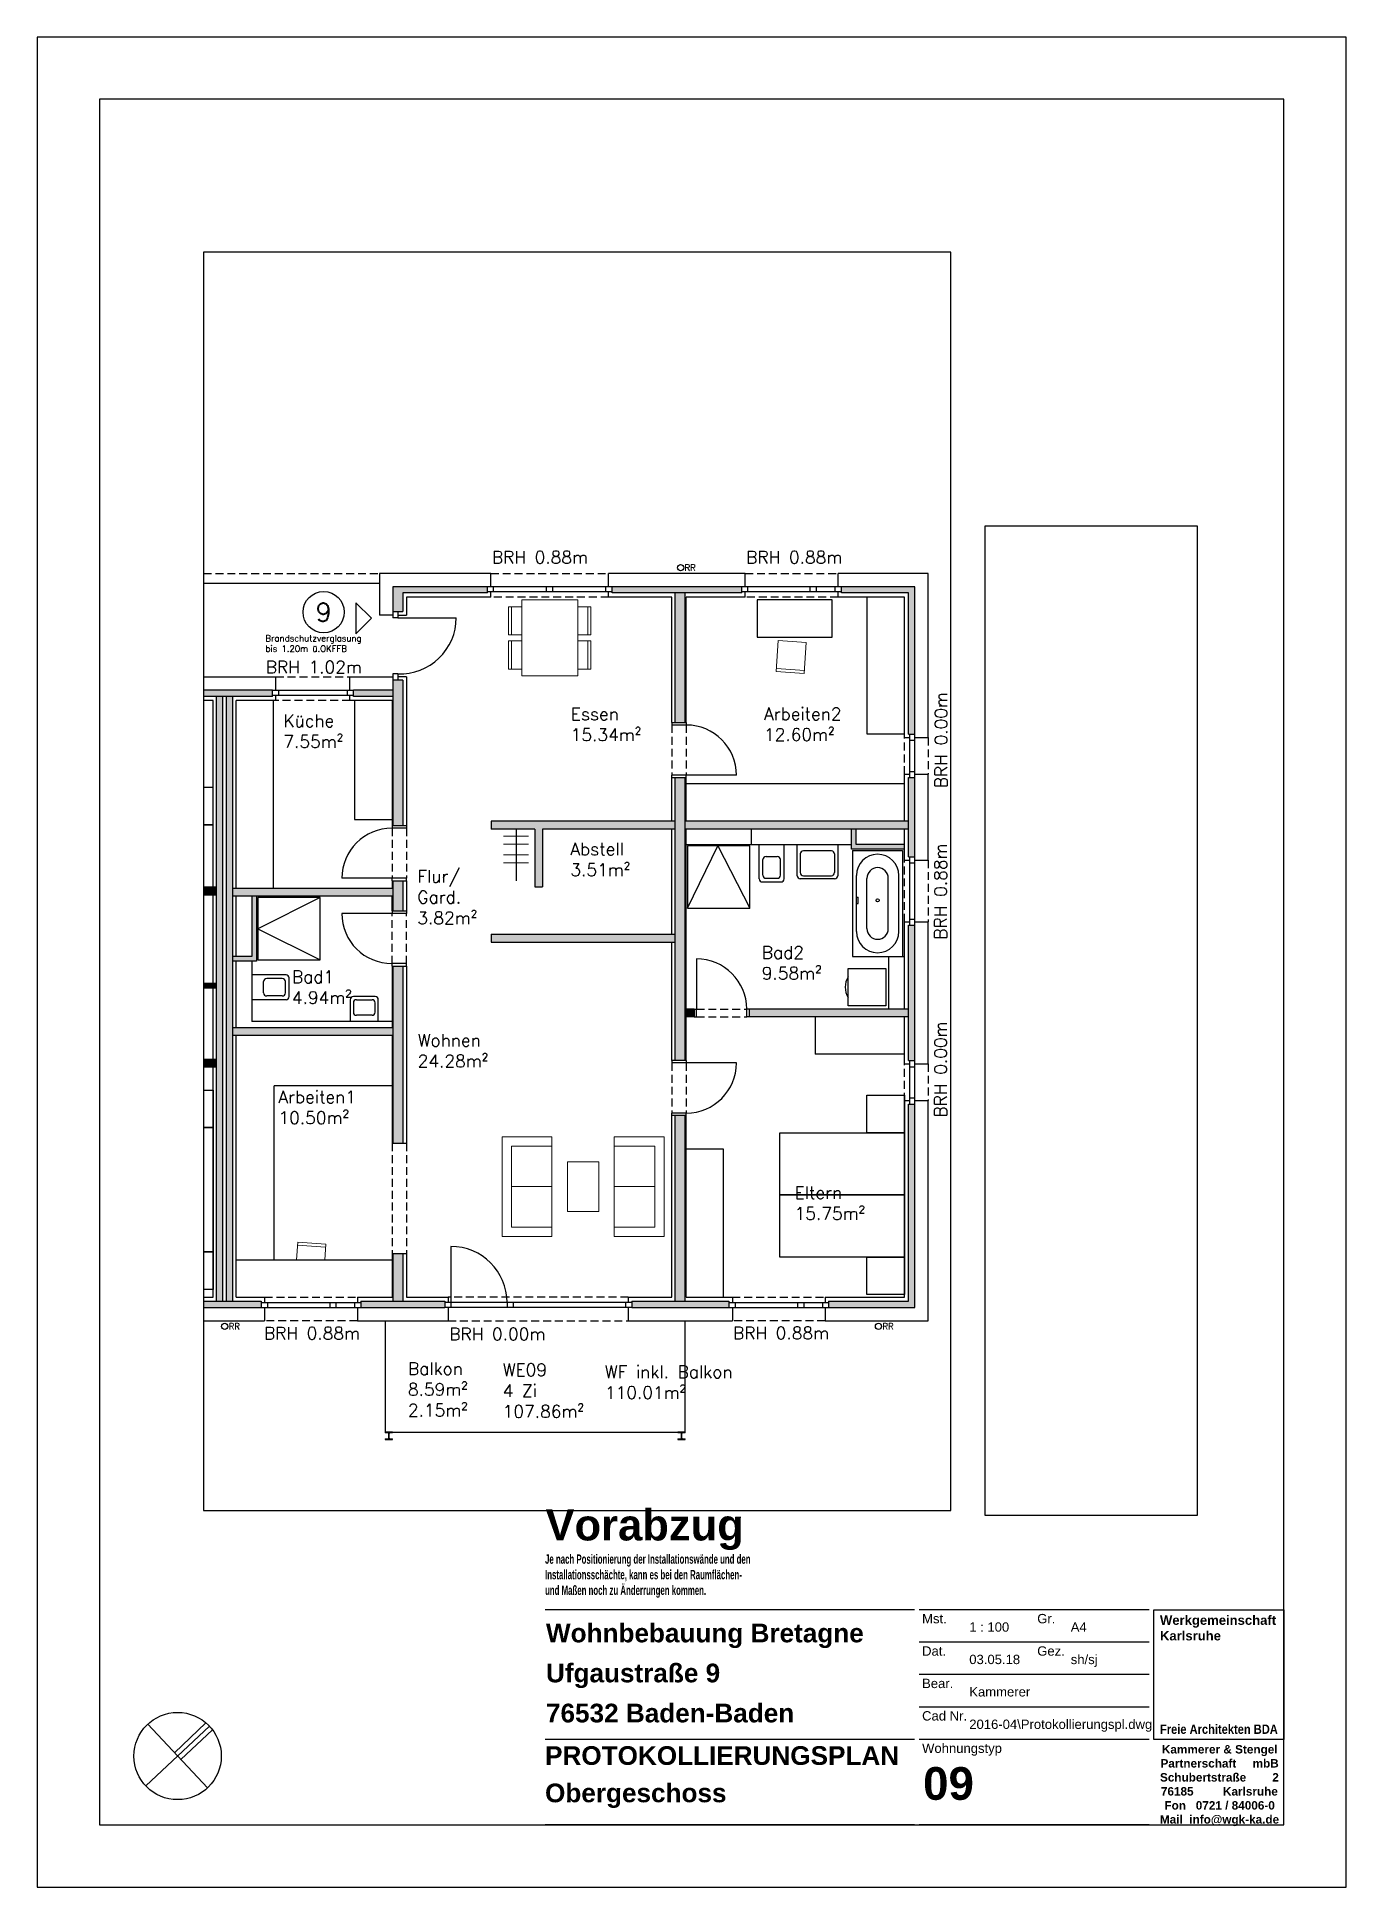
# Model space of a CAD drawing. Header units: metres. Extents: x -2868 to -408, y -3488 to 349.
# Drawn here: x -618.4 to -408.4, y 52.1 to 349.1 of the extents above; entities outside this region: 1.
import ezdxf

# ---------------------------------------------------------------- set-up
doc = ezdxf.new("R2010")
doc.units = ezdxf.units.M
doc.header["$LTSCALE"] = 0.02
doc.header["$XCLIPFRAME"] = 2
doc.linetypes.add('AUSGEZOGEN', pattern=[0])
doc.linetypes.add('VERDECKT', pattern=[9.525, 6.35, -3.175])
for name, color, linetype in [('A--Layout-PLANKOPF', 7, 'AUSGEZOGEN'), ('A-Grundriss - Ansichtskante', 5, 'AUSGEZOGEN'), ('A-Grundriss - Bad', 4, 'AUSGEZOGEN'), ('A-Grundriss - Dämmung', 2, 'Continuous'), ('A-Grundriss - Fenster', 252, 'AUSGEZOGEN'), ('A-Grundriss - Fenster Sturz', 4, 'VERDECKT'), ('A-Grundriss - Küche', 4, 'AUSGEZOGEN'), ('A-Grundriss - Möbel', 252, 'AUSGEZOGEN'), ('A-Grundriss - Regenleitungen', 4, 'Continuous'), ('A-Grundriss - Regenleitungen Beschrif', 4, 'Continuous'), ('A-Grundriss - Sichtkante verdeckt', 7, 'VERDECKT'), ('A-Grundriss - Stützen-Laubengang', 3, 'AUSGEZOGEN'), ('A-Grundriss - Türen', 2, 'AUSGEZOGEN'), ('A-Grundriss - Wand', 3, 'AUSGEZOGEN'), ('A-Layout-Text', 250, 'Continuous'), ('A-Schraffur - Holzbau', 21, 'Continuous'), ('A-Schraffur - Trockenbau', 254, 'Continuous'), ('A-Text BRH', 4, 'Continuous'), ('A-Text Wohnfl', 4, 'Continuous'), ('A-Text Wohnungsnummer', 4, 'Continuous'), ('vermarktung-logo1_1_0', 7, 'Continuous')]:
    doc.layers.add(name, color=color, linetype=linetype)
doc.layers.add('A-Afenster', color=80, linetype='Continuous', plot=False)
doc.styles.add('Arial', font='arial.ttf')
doc.styles.add('ARIAL-FETT', font='arialbd.ttf', dxfattribs={"width": 0.6})
doc.styles.add('Romans', font='Romans.shx')
picture_1 = doc.add_image_def('image1.png', size_in_pixel=(4513, 4513))

# ---------------------------------------------------------------- blocks, each defined once
blk = doc.blocks.new('kopf (mbr)')
at = {"color": 7}
blk.add_line((-37.75, 10), (-10, 10), dxfattribs=at)
at = {"color": 2}
blk.add_lwpolyline([(-37.75, 56), (-10, 56), (-10, 28.25), (-37.75, 28.25)], close=True, dxfattribs=at)
at = {"color": 2, "insert": (-36.46, 54.79), "char_height": 2, "width": 25.2066, "attachment_point": 1, "style": 'ARIAL-FETT'}
blk.add_mtext('{\\W1;Werkgemeinschaft Karlsruhe \\P\\P\\P\\P\\P\\P\\W0.85;Freie Architekten BDA}', dxfattribs=at)
at = {"color": 252, "insert": (-36.5, 27.05), "char_height": 1.8, "width": 25.2921, "attachment_point": 1, "style": 'ARIAL-FETT'}
blk.add_mtext('\\pi0.45859;{\\W1;Kammerer & Stengel \\P\\pi0.15348;Partnerschaft     mbB \\P\\pi0.038063;Schubertstraße        2 \\P\\pi0.23636;76185         Karlsruhe \\P\\pi0.98963;Fon   0721 / 84006-0 \\P\\pi0.028854;Mail  info@wgk-ka.de}', dxfattribs=at)
blk = doc.blocks.new('Zeichnung_1_1', base_point=(0.5, 0.72))
at = {"layer": 'vermarktung-logo1_1_0'}
image = blk.add_image(picture_1, insert=(0.5, 0.72), size_in_units=(1.759, 1.759), dxfattribs=at)
image.set_boundary_path([(-0.5, -0.5), (4512.5, 4512.5)])

msp = doc.modelspace()

# ---------------------------------------------------------------- hatches: boundary and pattern name
at = {"layer": 'A-Schraffur - Holzbau', "ltscale": 10}
h = msp.add_hatch(color=5, dxfattribs=at)
h.dxf.hatch_style = 1
h.paths.add_polyline_path([(-559.65, 259.82), (-546.1, 259.82), (-546.1, 260.82), (-561.25, 260.82), (-561.25, 259.82), (-561.25, 256.82), (-559.65, 256.82)])
h = msp.add_hatch(color=5, dxfattribs=at)
h.dxf.hatch_style = 1
h.paths.add_polyline_path([(-505.3, 260.82), (-526.1, 260.82), (-526.1, 259.82), (-505.3, 259.82)])
h = msp.add_hatch(color=5, dxfattribs=at)
h.dxf.hatch_style = 1
h.paths.add_polyline_path([(-514.35, 259.82), (-515.95, 259.82), (-515.95, 239.02), (-514.35, 239.02)])
h = msp.add_hatch(color=5, dxfattribs=at)
h.dxf.hatch_style = 1
h.paths.add_polyline_path([(-477.55, 260.82), (-489.3, 260.82), (-489.3, 259.82), (-478.55, 259.82), (-478.55, 237.17), (-477.55, 237.17)])
h = msp.add_hatch(color=5, dxfattribs=at)
h.dxf.hatch_style = 1
h.paths.add_polyline_path([(-561.25, 244.22), (-567.6, 244.22), (-567.6, 243.22), (-561.25, 243.22)])
h = msp.add_hatch(color=5, dxfattribs=at)
h.dxf.hatch_style = 1
h.paths.add_polyline_path([(-559.65, 245.82), (-561.25, 245.82), (-561.25, 222.47), (-559.65, 222.47)])
h = msp.add_hatch(color=5, dxfattribs=at)
h.dxf.hatch_style = 1
h.paths.add_polyline_path([(-588.55, 243.22), (-589.55, 243.22), (-589.55, 146.12), (-588.55, 146.12)])
h = msp.add_hatch(color=5, dxfattribs=at)
h.dxf.hatch_style = 1
h.paths.add_polyline_path([(-586.95, 243.22), (-587.95, 243.22), (-587.95, 146.12), (-586.95, 146.12)])
h = msp.add_hatch(color=5, dxfattribs=at)
h.dxf.hatch_style = 1
h.paths.add_polyline_path([(-514.35, 230.17), (-515.95, 230.17), (-515.95, 184.77), (-514.35, 184.77)])
h = msp.add_hatch(color=5, dxfattribs=at)
h.dxf.hatch_style = 1
h.paths.add_polyline_path([(-477.55, 230.17), (-478.55, 230.17), (-478.55, 217.47), (-477.55, 217.47)])
h = msp.add_hatch(color=5, dxfattribs=at)
h.dxf.hatch_style = 1
h.paths.add_polyline_path([(-559.65, 213.62), (-561.25, 213.62), (-561.25, 208.77), (-559.65, 208.77)])
h = msp.add_hatch(color=5, dxfattribs=at)
h.dxf.hatch_style = 1
h.paths.add_polyline_path([(-477.55, 206.47), (-478.55, 206.47), (-478.55, 184.77), (-477.55, 184.77)])
h = msp.add_hatch(color=5, dxfattribs=at)
h.dxf.hatch_style = 1
h.paths.add_polyline_path([(-559.65, 199.92), (-561.25, 199.92), (-561.25, 171.47), (-559.65, 171.47)])
h = msp.add_hatch(color=5, dxfattribs=at)
h.dxf.hatch_style = 1
h.paths.add_polyline_path([(-514.35, 175.92), (-515.95, 175.92), (-515.95, 146.12), (-514.35, 146.12)])
h = msp.add_hatch(color=5, dxfattribs=at)
h.dxf.hatch_style = 1
h.paths.add_polyline_path([(-477.55, 177.77), (-478.55, 177.77), (-478.55, 146.12), (-491.35, 146.12), (-491.35, 145.12), (-477.55, 145.12)])
h = msp.add_hatch(color=5, dxfattribs=at)
h.dxf.hatch_style = 1
h.paths.add_polyline_path([(-559.65, 153.77), (-561.25, 153.77), (-561.25, 146.12), (-559.65, 146.12)])
h = msp.add_hatch(color=5, dxfattribs=at)
h.dxf.hatch_style = 1
h.paths.add_polyline_path([(-552.95, 146.12), (-566.4, 146.12), (-566.4, 145.12), (-552.95, 145.12)])
h = msp.add_hatch(color=5, dxfattribs=at)
h.dxf.hatch_style = 1
h.paths.add_polyline_path([(-507.35, 146.12), (-522.95, 146.12), (-522.95, 145.12), (-507.35, 145.12)])
at = {"layer": 'A-Schraffur - Trockenbau', "ltscale": 10}
h = msp.add_hatch(color=5, dxfattribs=at)
h.dxf.hatch_style = 1
h.paths.add_polyline_path([(-515.95, 223.17), (-545.5, 223.17), (-545.5, 221.92), (-538.5, 221.92), (-538.5, 212.62), (-537.25, 212.62), (-537.25, 221.92), (-515.95, 221.92)])
h = msp.add_hatch(color=5, dxfattribs=at)
h.dxf.hatch_style = 1
h.paths.add_polyline_path([(-478.55, 223.17), (-514.35, 223.17), (-514.35, 221.92), (-478.55, 221.92)])
h = msp.add_hatch(color=5, dxfattribs=at)
h.dxf.hatch_style = 1
h.paths.add_polyline_path([(-479.2, 219.42), (-486.95, 219.42), (-486.95, 221.92), (-487.7, 221.92), (-487.7, 218.67), (-479.2, 218.67)])
h = msp.add_hatch(color=5, dxfattribs=at)
h.dxf.hatch_style = 1
h.paths.add_polyline_path([(-561.25, 212.37), (-586.95, 212.37), (-586.95, 211.12), (-561.25, 211.12)])
h = msp.add_hatch(color=5, dxfattribs=at)
h.dxf.hatch_style = 1
h.paths.add_polyline_path([(-583.15, 211.12), (-583.9, 211.12), (-583.9, 201.47), (-586.95, 201.47), (-586.95, 200.72), (-583.15, 200.72)])
h = msp.add_hatch(color=5, dxfattribs=at)
h.dxf.hatch_style = 1
h.paths.add_polyline_path([(-515.95, 205.02), (-545.5, 205.02), (-545.5, 203.77), (-515.95, 203.77)])
h = msp.add_hatch(color=5, dxfattribs=at)
h.dxf.hatch_style = 1
h.paths.add_polyline_path([(-512.95, 193.02), (-514.35, 193.02), (-514.35, 191.77), (-512.95, 191.77)])
h = msp.add_hatch(color=5, dxfattribs=at)
h.dxf.hatch_style = 1
h.paths.add_polyline_path([(-478.55, 193.02), (-504.1, 193.02), (-504.1, 191.77), (-478.55, 191.77)])
h = msp.add_hatch(color=5, dxfattribs=at)
h.dxf.hatch_style = 1
h.paths.add_polyline_path([(-561.25, 190.02), (-586.95, 190.02), (-586.95, 188.77), (-561.25, 188.77)])
at = {"layer": 'A-Text Wohnungsnummer', "ltscale": 10}
h = msp.add_hatch(dxfattribs=at)
h.set_pattern_fill('ANGLE', color=256)
h.set_pattern_definition([(9e-15, (-6097.38, -756.064), (-1e-14, 69.85), [50.8, -19.05]), (90, (-6097.38, -756.064), (-69.85, -7e-15), [50.8, -19.05])])
h.paths.add_polyline_path([(-564.69, 255.75), (-567.19, 258.25), (-567.19, 253.25)])

# ---------------------------------------------------------------- linework, layer by layer
at = {"layer": 'A--Layout-PLANKOPF'}
for p, q in [((-477.6, 96.57), (-536.85, 96.57)), ((-439.92, 96.57), (-476.85, 96.57)), ((-439.92, 91.37), (-476.85, 91.37)), ((-439.92, 86.17), (-476.85, 86.17)), ((-439.92, 80.97), (-476.85, 80.97)), ((-477.6, 75.76), (-536.85, 75.76)), ((-439.92, 75.76), (-476.85, 75.76)), ((-477.6, 62.07), (-536.85, 62.07)), ((-439.92, 62.07), (-476.85, 62.07))]:
    msp.add_line(p, q, dxfattribs=at)
at = {"layer": 'A-Afenster'}
for points in [[(-618.35, 52.07), (-408.35, 52.07), (-408.35, 349.07), (-618.35, 349.07)], [(-608.35, 62.07), (-418.35, 62.07), (-418.35, 339.07), (-608.35, 339.07)]]:
    msp.add_lwpolyline(points, close=True, dxfattribs=at)
at = {"layer": 'A-Afenster', "linetype": 'Continuous'}
for points in [[(-591.62, 112.51), (-471.76, 112.51), (-471.76, 314.53), (-591.62, 314.53)], [(-466.3, 111.75), (-432.17, 111.75), (-432.17, 270.56), (-466.3, 270.56)]]:
    msp.add_lwpolyline(points, close=True, dxfattribs=at)
at = {"layer": 'A-Grundriss - Ansichtskante', "linetype": 'VERDECKT', "ltscale": 10}
msp.add_line((-591.62, 262.97), (-563.4, 262.97), dxfattribs=at)
at = {"layer": 'A-Grundriss - Ansichtskante', "ltscale": 10}
msp.add_line((-591.62, 261.37), (-563.4, 261.37), dxfattribs=at)
msp.add_lwpolyline([(-562.5, 142.97), (-562.5, 125.12), (-514.35, 125.12), (-514.35, 142.97)], dxfattribs=at)
at = {"layer": 'A-Grundriss - Bad', "ltscale": 10}
for p, q in [((-503.8, 221.92), (-503.8, 219.42)), ((-514.2, 219.42), (-487.7, 219.42)), ((-502.5, 213.92), (-502.5, 219.42)), ((-501.9, 214.52), (-501.9, 217.02)), ((-501.4, 217.52), (-499.6, 217.52)), ((-499.1, 214.52), (-499.1, 217.02)), ((-498.5, 213.92), (-498.5, 219.42)), ((-496.4, 214.42), (-496.4, 219.42)), ((-495.9, 217.92), (-495.9, 214.92)), ((-490.9, 218.42), (-495.4, 218.42)), ((-490.4, 217.92), (-490.4, 214.92)), ((-489.9, 219.42), (-489.9, 214.42)), ((-487.5, 218.47), (-487.5, 201.47)), ((-487.5, 218.47), (-479.5, 218.47)), ((-479.5, 218.47), (-479.5, 201.47)), ((-501.4, 214.02), (-499.6, 214.02)), ((-490.4, 213.92), (-495.9, 213.92)), ((-495.4, 214.42), (-490.9, 214.42)), ((-486.9, 205.47), (-486.9, 214.47)), ((-485.21, 205.95), (-485.21, 214)), ((-481.78, 205.95), (-481.78, 214)), ((-480.1, 205.47), (-480.1, 214.47)), ((-502, 213.42), (-499, 213.42)), ((-486.9, 210.97), (-486.6, 210.97)), ((-486.6, 209.97), (-486.6, 210.97)), ((-486.9, 209.97), (-486.6, 209.97)), ((-583.9, 200.72), (-583.9, 191.02)), ((-487.5, 201.47), (-479.5, 201.47)), ((-481.7, 193.02), (-481.7, 201.47)), ((-479.5, 201.47), (-479.2, 201.47)), ((-578.4, 198.52), (-583.9, 198.52)), ((-582, 195.62), (-582, 197.42)), ((-579, 197.92), (-581.5, 197.92)), ((-578.5, 195.62), (-578.5, 197.42)), ((-577.9, 195.02), (-577.9, 198.02)), ((-578.4, 194.52), (-583.9, 194.52)), ((-579, 195.12), (-581.5, 195.12)), ((-568.1, 194.52), (-568.1, 191.02)), ((-564.1, 195.02), (-567.6, 195.02)), ((-567.6, 194.02), (-567.6, 192.52)), ((-567.1, 194.52), (-564.6, 194.52)), ((-564.1, 192.52), (-564.1, 194.02)), ((-563.6, 191.02), (-563.6, 194.52)), ((-561.4, 191.02), (-583.9, 191.02)), ((-564.6, 192.02), (-567.1, 192.02))]:
    msp.add_line(p, q, dxfattribs=at)
for points in [[(-514, 209.22), (-504, 209.22), (-504, 219.22), (-514, 219.22)], [(-582.95, 200.92), (-572.95, 200.92), (-572.95, 210.92), (-582.95, 210.92)], [(-488.2, 199.52), (-482.2, 199.52), (-482.2, 193.52), (-488.2, 193.52)]]:
    msp.add_lwpolyline(points, close=True, dxfattribs=at)
for points in [[(-514, 209.22), (-509.15, 219.22), (-504, 209.22)], [(-572.95, 210.92), (-582.95, 205.92), (-572.95, 200.92)]]:
    msp.add_lwpolyline(points, dxfattribs=at)
msp.add_circle((-483.5, 210.47), 0.25, dxfattribs=at)
for centre, radius, start, end in [((-501.4, 217.02), 0.5, 90, 180), ((-499.6, 217.02), 0.5, 0, 90), ((-495.4, 217.92), 0.5, 90, 180), ((-490.9, 217.92), 0.5, 0, 90), ((-483.5, 214.47), 3.4, 90, 180), ((-483.5, 214.47), 3.4, 0, 90), ((-502, 213.92), 0.5, 180, 270), ((-501.4, 214.52), 0.5, 180, 270), ((-499.6, 214.52), 0.5, 270, 0), ((-499, 213.92), 0.5, 270, 0), ((-495.9, 214.42), 0.5, 180, 270), ((-495.4, 214.92), 0.5, 180, 270), ((-490.9, 214.92), 0.5, 270, 0), ((-490.4, 214.42), 0.5, 270, 0), ((-483.5, 214), 1.72, 90, 180), ((-483.5, 214), 1.72, 0, 90), ((-483.5, 205.47), 3.4, 180, 270), ((-483.5, 205.95), 1.72, 180, 270), ((-483.5, 205.95), 1.72, 270, 0), ((-483.5, 205.47), 3.4, 270, 0), ((-581.5, 197.42), 0.5, 90, 180), ((-579, 197.42), 0.5, 0, 90), ((-578.4, 198.02), 0.5, 0, 90), ((-485.7, 196.52), 3, 146.4427, 213.5573), ((-581.5, 195.62), 0.5, 180, 270), ((-579, 195.62), 0.5, 270, 0), ((-578.4, 195.02), 0.5, 270, 0), ((-567.6, 194.52), 0.5, 90, 180), ((-567.1, 194.02), 0.5, 90, 180), ((-564.6, 194.02), 0.5, 0, 90), ((-564.1, 194.52), 0.5, 0, 90), ((-567.1, 192.52), 0.5, 180, 270), ((-564.6, 192.52), 0.5, 270, 0)]:
    msp.add_arc(centre, radius, start, end, dxfattribs=at)
at = {"layer": 'A-Grundriss - Dämmung', "ltscale": 10}
for p, q in [((-545.55, 262.97), (-563.4, 262.97)), ((-563.4, 262.97), (-563.4, 256.27)), ((-545.55, 260.82), (-545.55, 262.97)), ((-504.75, 262.97), (-526.65, 262.97)), ((-526.65, 260.82), (-526.65, 262.97)), ((-504.75, 260.82), (-504.75, 262.97)), ((-475.4, 262.97), (-489.85, 262.97)), ((-489.85, 260.82), (-489.85, 262.97)), ((-475.4, 236.62), (-475.4, 262.97)), ((-545.55, 259.17), (-559.1, 259.17)), ((-559.1, 259.17), (-559.1, 256.27)), ((-545.55, 259.17), (-545.55, 260.02)), ((-526.65, 259.17), (-526.65, 260.02)), ((-516.5, 259.17), (-526.65, 259.17)), ((-516.5, 239.02), (-516.5, 259.17)), ((-514.2, 239.02), (-514.2, 259.17)), ((-504.75, 259.17), (-514.2, 259.17)), ((-504.75, 259.17), (-504.75, 260.02)), ((-489.85, 259.17), (-489.85, 260.02)), ((-479.2, 259.17), (-489.85, 259.17)), ((-479.2, 236.62), (-479.2, 259.17)), ((-561.25, 256.27), (-563.4, 256.27)), ((-560.45, 256.27), (-559.1, 256.27)), ((-591.62, 246.37), (-580.05, 246.37)), ((-580.05, 244.22), (-580.05, 246.37)), ((-568.15, 246.37), (-561.25, 246.37)), ((-568.15, 244.22), (-568.15, 246.37)), ((-559.1, 246.37), (-560.45, 246.37)), ((-559.1, 246.37), (-559.1, 222.47)), ((-590.1, 242.57), (-591.62, 242.57)), ((-590.1, 212.57), (-590.1, 242.57)), ((-580.05, 242.57), (-586.4, 242.57)), ((-586.4, 212.37), (-586.4, 242.57)), ((-580.05, 242.57), (-580.05, 243.42)), ((-568.15, 242.57), (-568.15, 243.4)), ((-561.4, 242.57), (-568.15, 242.57)), ((-561.4, 242.57), (-561.4, 222.47)), ((-516.5, 239.02), (-515.95, 239.02)), ((-514.35, 239.02), (-514.2, 239.02)), ((-479.2, 236.62), (-478.35, 236.62)), ((-477.55, 236.62), (-475.4, 236.62)), ((-516.5, 223.17), (-516.5, 230.17)), ((-516.5, 230.17), (-515.95, 230.17)), ((-514.35, 230.17), (-514.2, 230.17)), ((-514.2, 223.17), (-514.2, 230.17)), ((-479.2, 223.17), (-479.2, 230.72)), ((-479.2, 230.72), (-478.35, 230.72)), ((-477.55, 230.72), (-475.4, 230.72)), ((-475.4, 216.92), (-475.4, 230.72)), ((-561.4, 222.47), (-561.25, 222.47)), ((-559.65, 222.47), (-559.1, 222.47)), ((-516.5, 205.02), (-516.5, 221.92)), ((-514.2, 193.02), (-514.2, 221.92)), ((-479.2, 216.92), (-479.2, 221.92)), ((-479.2, 216.92), (-478.35, 216.92)), ((-477.55, 216.92), (-475.4, 216.92)), ((-590.1, 197.17), (-590.1, 211.32)), ((-586.4, 201.47), (-586.4, 211.12)), ((-561.4, 213.62), (-561.4, 212.37)), ((-561.4, 213.62), (-561.25, 213.62)), ((-561.4, 208.77), (-561.4, 211.12)), ((-559.65, 213.62), (-559.1, 213.62)), ((-559.1, 213.62), (-559.1, 208.77)), ((-561.4, 208.77), (-561.25, 208.77)), ((-559.65, 208.77), (-559.1, 208.77)), ((-479.2, 193.02), (-479.2, 207.02)), ((-479.2, 207.02), (-478.35, 207.02)), ((-477.55, 207.02), (-475.4, 207.02)), ((-475.4, 184.22), (-475.4, 207.02)), ((-516.5, 184.77), (-516.5, 203.77)), ((-586.4, 190.02), (-586.4, 200.72)), ((-561.4, 199.92), (-561.4, 190.02)), ((-561.4, 199.92), (-561.25, 199.92)), ((-559.65, 199.92), (-559.1, 199.92)), ((-559.1, 199.92), (-559.1, 171.47)), ((-590.1, 184.92), (-590.1, 196.42)), ((-514.2, 184.77), (-514.2, 191.77)), ((-479.2, 184.22), (-479.2, 191.77)), ((-586.4, 146.77), (-586.4, 188.77)), ((-561.4, 188.77), (-561.4, 171.47)), ((-515.95, 184.77), (-516.5, 184.77)), ((-514.2, 184.77), (-514.35, 184.77)), ((-479.2, 184.22), (-478.35, 184.22)), ((-477.55, 184.22), (-475.4, 184.22)), ((-590.1, 146.77), (-590.1, 183.67)), ((-479.2, 146.77), (-479.2, 178.32)), ((-479.2, 178.32), (-478.35, 178.32)), ((-477.55, 178.32), (-475.4, 178.32)), ((-475.4, 142.97), (-475.4, 178.32)), ((-516.5, 146.77), (-516.5, 175.92)), ((-515.95, 175.92), (-516.5, 175.92)), ((-514.2, 175.92), (-514.35, 175.92)), ((-514.2, 146.77), (-514.2, 175.92)), ((-561.4, 171.47), (-561.25, 171.47)), ((-559.65, 171.47), (-559.1, 171.47)), ((-561.4, 153.77), (-561.4, 146.77)), ((-561.4, 153.77), (-561.25, 153.77)), ((-559.65, 153.77), (-559.1, 153.77)), ((-559.1, 153.77), (-559.1, 146.77)), ((-591.62, 146.77), (-590.1, 146.77)), ((-586.4, 146.77), (-581.85, 146.77)), ((-581.85, 146.77), (-581.85, 145.92)), ((-566.95, 146.77), (-561.4, 146.77)), ((-566.95, 146.77), (-566.95, 145.92)), ((-559.1, 146.77), (-552.4, 146.77)), ((-552.4, 146.77), (-552.4, 145.92)), ((-523.5, 146.77), (-523.5, 145.92)), ((-523.5, 146.77), (-516.5, 146.77)), ((-514.2, 146.77), (-506.8, 146.77)), ((-506.8, 146.77), (-506.8, 145.92)), ((-491.9, 146.77), (-479.2, 146.77)), ((-491.9, 146.77), (-491.9, 145.92)), ((-591.62, 142.97), (-581.85, 142.97)), ((-581.85, 145.12), (-581.85, 142.97)), ((-566.95, 145.12), (-566.95, 142.97)), ((-566.95, 142.97), (-552.4, 142.97)), ((-552.4, 145.12), (-552.4, 142.97)), ((-523.5, 145.12), (-523.5, 142.97)), ((-523.5, 142.97), (-506.8, 142.97)), ((-506.8, 145.12), (-506.8, 142.97)), ((-491.9, 145.12), (-491.9, 142.97)), ((-491.9, 142.97), (-475.4, 142.97))]:
    msp.add_line(p, q, dxfattribs=at)
at = {"layer": 'A-Grundriss - Fenster', "ltscale": 10}
for p, q in [((-526.1, 260.82), (-546.1, 260.82)), ((-526.1, 260.02), (-546.1, 260.02)), ((-545.1, 260.02), (-545.1, 260.82)), ((-536.6, 260.02), (-536.6, 260.82)), ((-535.6, 260.02), (-535.6, 260.82)), ((-527.1, 260.02), (-527.1, 260.82)), ((-489.3, 260.82), (-505.3, 260.82)), ((-489.3, 260.02), (-505.3, 260.02)), ((-504.3, 260.02), (-504.3, 260.82)), ((-494.3, 260.02), (-494.3, 260.82)), ((-493.3, 260.02), (-493.3, 260.82)), ((-490.3, 260.02), (-490.3, 260.82)), ((-580.6, 244.22), (-567.6, 244.22)), ((-579.6, 244.22), (-579.6, 243.42)), ((-568.6, 244.22), (-568.6, 243.42)), ((-580.6, 243.42), (-567.6, 243.42)), ((-478.35, 230.17), (-478.35, 237.17)), ((-478.35, 236.17), (-477.55, 236.17)), ((-477.55, 230.17), (-477.55, 237.17)), ((-478.35, 231.17), (-477.55, 231.17)), ((-478.35, 206.47), (-478.35, 217.47)), ((-477.55, 206.47), (-477.55, 217.47)), ((-478.35, 216.47), (-477.55, 216.47)), ((-478.35, 207.47), (-477.55, 207.47)), ((-478.35, 177.77), (-478.35, 184.77)), ((-477.55, 177.77), (-477.55, 184.77)), ((-478.35, 183.77), (-477.55, 183.77)), ((-478.35, 178.77), (-477.55, 178.77)), ((-551.95, 154.92), (-551.95, 145.92)), ((-582.4, 145.92), (-566.4, 145.92)), ((-581.4, 145.92), (-581.4, 145.12)), ((-571.4, 145.92), (-571.4, 145.12)), ((-570.4, 145.92), (-570.4, 145.12)), ((-567.4, 145.92), (-567.4, 145.12)), ((-522.95, 145.92), (-552.95, 145.92)), ((-551.95, 145.92), (-551.95, 145.12)), ((-542.95, 145.92), (-542.95, 145.12)), ((-541.95, 145.92), (-541.95, 145.12)), ((-523.95, 145.92), (-523.95, 145.12)), ((-507.35, 145.92), (-491.35, 145.92)), ((-506.35, 145.92), (-506.35, 145.12)), ((-496.35, 145.92), (-496.35, 145.12)), ((-495.35, 145.92), (-495.35, 145.12)), ((-492.35, 145.92), (-492.35, 145.12)), ((-582.4, 145.12), (-566.4, 145.12)), ((-522.95, 145.12), (-552.95, 145.12)), ((-507.35, 145.12), (-491.35, 145.12))]:
    msp.add_line(p, q, dxfattribs=at)
msp.add_arc((-551.95, 145.92), 9, 0, 90, dxfattribs=at)
at = {"layer": 'A-Grundriss - Fenster Sturz', "ltscale": 10}
for p, q in [((-545.55, 262.97), (-526.65, 262.97)), ((-504.75, 262.97), (-489.85, 262.97)), ((-526.65, 259.17), (-545.55, 259.17)), ((-489.85, 259.17), (-504.75, 259.17)), ((-580.05, 246.37), (-568.15, 246.37)), ((-568.15, 242.57), (-580.05, 242.57)), ((-479.2, 230.72), (-479.2, 236.62)), ((-475.4, 236.62), (-475.4, 230.72)), ((-479.2, 207.02), (-479.2, 216.92)), ((-475.4, 216.92), (-475.4, 207.02)), ((-479.2, 178.32), (-479.2, 184.22)), ((-475.4, 184.22), (-475.4, 178.32)), ((-581.85, 146.77), (-566.95, 146.77)), ((-523.5, 146.77), (-552.4, 146.77)), ((-506.8, 146.77), (-491.9, 146.77)), ((-566.95, 142.97), (-581.85, 142.97)), ((-552.4, 142.97), (-523.5, 142.97)), ((-491.9, 142.97), (-506.8, 142.97))]:
    msp.add_line(p, q, dxfattribs=at)
at = {"layer": 'A-Grundriss - Küche', "ltscale": 10}
for p, q in [((-580.4, 212.37), (-580.4, 242.57)), ((-567.4, 242.57), (-567.4, 223.47)), ((-567.4, 223.47), (-561.4, 223.47))]:
    msp.add_line(p, q, dxfattribs=at)
at = {"layer": 'A-Grundriss - Möbel', "linetype": 'Continuous', "lineweight": 18, "ltscale": 100}
for p, q in [((-540.6, 246.5), (-540.6, 258.72)), ((-531.6, 258.72), (-540.6, 258.72)), ((-531.6, 258.72), (-531.6, 246.5)), ((-542.72, 253.11), (-542.72, 257.61)), ((-540.6, 257.61), (-542.72, 257.61)), ((-542.22, 257.61), (-542.22, 253.11)), ((-531.6, 257.61), (-529.48, 257.61)), ((-529.98, 257.61), (-529.98, 253.11)), ((-529.48, 253.11), (-529.48, 257.61)), ((-540.6, 253.11), (-542.72, 253.11)), ((-531.6, 253.11), (-529.48, 253.11)), ((-542.72, 252.11), (-540.6, 252.11)), ((-542.72, 247.61), (-542.72, 252.11)), ((-542.22, 252.11), (-542.22, 247.61)), ((-529.48, 252.11), (-531.6, 252.11)), ((-529.98, 252.11), (-529.98, 247.61)), ((-529.48, 247.61), (-529.48, 252.11)), ((-499.43, 252.19), (-499.77, 247.2)), ((-494.94, 251.88), (-499.43, 252.19)), ((-495.28, 246.89), (-494.94, 251.88)), ((-540.6, 247.61), (-542.72, 247.61)), ((-531.6, 247.61), (-529.48, 247.61)), ((-499.77, 247.2), (-495.28, 246.89)), ((-495.25, 247.39), (-499.74, 247.7)), ((-531.6, 246.5), (-540.6, 246.5)), ((-543.5, 220.75), (-539.5, 220.75)), ((-543.5, 219.47), (-539.5, 219.47)), ((-543.5, 217.8), (-539.5, 217.8)), ((-543.5, 216.51), (-539.5, 216.51)), ((-543.74, 172.52), (-535.74, 172.52)), ((-543.74, 156.52), (-543.74, 172.52)), ((-535.74, 156.52), (-535.74, 172.52)), ((-525.74, 156.52), (-525.74, 172.52)), ((-517.74, 172.52), (-525.74, 172.52)), ((-517.74, 156.52), (-517.74, 172.52)), ((-542.24, 171.02), (-535.74, 171.02)), ((-542.24, 158.02), (-542.24, 171.02)), ((-542.24, 171.02), (-535.74, 171.02)), ((-519.24, 171.02), (-525.74, 171.02)), ((-519.24, 171.02), (-525.74, 171.02)), ((-519.24, 158.02), (-519.24, 171.02)), ((-528.24, 168.52), (-533.24, 168.52)), ((-533.24, 160.52), (-533.24, 168.52)), ((-528.24, 160.52), (-528.24, 168.52)), ((-542.24, 164.52), (-535.74, 164.52)), ((-519.24, 164.52), (-525.74, 164.52)), ((-528.24, 160.52), (-533.24, 160.52)), ((-542.24, 158.02), (-535.74, 158.02)), ((-519.24, 158.02), (-525.74, 158.02)), ((-576.5, 155.61), (-576.7, 152.77)), ((-576.54, 155.11), (-572.05, 154.8)), ((-572.01, 155.3), (-576.5, 155.61)), ((-572.19, 152.77), (-572.01, 155.3)), ((-543.74, 156.52), (-535.74, 156.52)), ((-517.74, 156.52), (-525.74, 156.52))]:
    msp.add_line(p, q, dxfattribs=at)
at = {"layer": 'A-Grundriss - Möbel', "ltscale": 10}
for p, q in [((-485.2, 259.17), (-485.2, 237.22)), ((-485.2, 237.22), (-479.2, 237.22)), ((-479.3, 229.17), (-514.2, 229.17)), ((-541.5, 221.92), (-541.5, 213.62)), ((-493.5, 191.77), (-493.5, 185.77)), ((-479.25, 185.77), (-493.5, 185.77)), ((-580.3, 152.77), (-580.3, 180.67)), ((-561.4, 180.67), (-580.3, 180.67)), ((-508.2, 170.52), (-514.2, 170.52)), ((-508.2, 146.77), (-508.2, 170.52)), ((-586.3, 152.77), (-561.4, 152.77))]:
    msp.add_line(p, q, dxfattribs=at)
for points in [[(-502.8, 252.72), (-490.8, 252.72), (-490.8, 258.72), (-502.8, 258.72)], [(-485.2, 179.17), (-479.2, 179.17), (-479.2, 173.17), (-485.2, 173.17)], [(-499.2, 173.17), (-479.2, 173.17), (-479.2, 163.17), (-499.2, 163.17)], [(-499.2, 163.17), (-479.2, 163.17), (-479.2, 153.17), (-499.2, 153.17)], [(-485.2, 153.17), (-479.2, 153.17), (-479.2, 147.17), (-485.2, 147.17)]]:
    msp.add_lwpolyline(points, close=True, dxfattribs=at)
for points in [[(-591.62, 222.57), (-590.1, 222.57), (-590.1, 228.57), (-591.62, 228.57)], [(-591.62, 212.57), (-590.1, 212.57), (-590.1, 222.57), (-591.62, 222.57)], [(-591.62, 180.02), (-590.1, 180.02), (-590.1, 174.02), (-591.62, 174.02)], [(-591.62, 174.02), (-590.1, 174.02), (-590.1, 154.02), (-591.62, 154.02)], [(-591.62, 154.02), (-590.1, 154.02), (-590.1, 148.02), (-591.62, 148.02)]]:
    msp.add_lwpolyline(points, dxfattribs=at)
at = {"layer": 'A-Grundriss - Regenleitungen', "ltscale": 10}
for centre in [(-515.11, 263.87), (-588.25, 142.07), (-483.36, 142.07)]:
    msp.add_circle(centre, 0.5, dxfattribs=at)
at = {"layer": 'A-Grundriss - Sichtkante verdeckt', "ltscale": 10}
for p, q in [((-516.5, 238.62), (-516.5, 230.57)), ((-514.2, 238.62), (-514.2, 230.57)), ((-561.4, 222.07), (-561.4, 214.02)), ((-559.1, 222.07), (-559.1, 214.02)), ((-561.4, 200.32), (-561.4, 208.37)), ((-559.1, 200.32), (-559.1, 208.37)), ((-512.55, 193.02), (-504.5, 193.02)), ((-512.55, 191.77), (-504.5, 191.77)), ((-516.5, 184.37), (-516.5, 176.32)), ((-514.2, 184.37), (-514.2, 176.32)), ((-561.4, 171.47), (-561.4, 153.77)), ((-559.1, 171.47), (-559.1, 153.77))]:
    msp.add_line(p, q, dxfattribs=at)
at = {"layer": 'A-Grundriss - Stützen-Laubengang', "ltscale": 10}
for p, q in [((-562.5, 125.12), (-562.5, 125.01)), ((-561.3, 125.12), (-562.5, 125.12)), ((-562.05, 125.01), (-562.5, 125.01)), ((-561.93, 124.15), (-561.93, 124.89)), ((-561.87, 124.15), (-561.87, 124.89)), ((-561.3, 125.01), (-561.75, 125.01)), ((-561.3, 125.01), (-561.3, 125.12)), ((-515.55, 125.12), (-515.55, 125.01)), ((-514.35, 125.12), (-515.55, 125.12)), ((-515.1, 125.01), (-515.55, 125.01)), ((-514.98, 124.15), (-514.98, 124.89)), ((-514.92, 124.15), (-514.92, 124.89)), ((-514.35, 125.01), (-514.8, 125.01)), ((-514.35, 125.01), (-514.35, 125.12)), ((-562.5, 124.03), (-562.05, 124.03)), ((-562.5, 124.03), (-562.5, 123.92)), ((-562.5, 123.92), (-561.3, 123.92)), ((-561.75, 124.03), (-561.3, 124.03)), ((-561.3, 123.92), (-561.3, 124.03)), ((-515.55, 124.03), (-515.1, 124.03)), ((-515.55, 124.03), (-515.55, 123.92)), ((-515.55, 123.92), (-514.35, 123.92)), ((-514.8, 124.03), (-514.35, 124.03)), ((-514.35, 123.92), (-514.35, 124.03))]:
    msp.add_line(p, q, dxfattribs=at)
for centre, start, end in [((-562.05, 124.89), 0, 90), ((-561.75, 124.89), 90, 180), ((-515.1, 124.89), 0, 90), ((-514.8, 124.89), 90, 180), ((-562.05, 124.15), 270, 0), ((-561.75, 124.15), 180, 270), ((-515.1, 124.15), 270, 0), ((-514.8, 124.15), 180, 270)]:
    msp.add_arc(centre, 0.12, start, end, dxfattribs=at)
at = {"layer": 'A-Grundriss - Türen', "ltscale": 10}
for p, q in [((-561.25, 256.82), (-561.25, 255.82)), ((-560.45, 255.82), (-561.25, 255.82)), ((-560.45, 256.82), (-560.45, 255.82)), ((-560.45, 255.82), (-551.1, 255.82)), ((-561.25, 246.82), (-561.25, 245.82)), ((-560.45, 246.82), (-561.25, 246.82)), ((-560.45, 246.82), (-560.45, 245.82)), ((-516.5, 239.02), (-516.5, 238.62)), ((-514.2, 238.62), (-516.5, 238.62)), ((-514.2, 239.02), (-514.2, 238.62)), ((-514.2, 230.57), (-516.5, 230.57)), ((-516.5, 230.17), (-516.5, 230.57)), ((-514.2, 230.17), (-514.2, 230.57)), ((-506.15, 230.57), (-514.2, 230.57)), ((-561.4, 222.47), (-561.4, 222.07)), ((-559.1, 222.07), (-561.4, 222.07)), ((-559.1, 222.47), (-559.1, 222.07)), ((-561.4, 214.02), (-569.45, 214.02)), ((-559.1, 214.02), (-561.4, 214.02)), ((-561.4, 213.62), (-561.4, 214.02)), ((-559.1, 213.62), (-559.1, 214.02)), ((-561.4, 208.37), (-569.45, 208.37)), ((-561.4, 208.77), (-561.4, 208.37)), ((-559.1, 208.37), (-561.4, 208.37)), ((-559.1, 208.77), (-559.1, 208.37)), ((-559.1, 200.32), (-561.4, 200.32)), ((-561.4, 199.92), (-561.4, 200.32)), ((-559.1, 199.92), (-559.1, 200.32)), ((-512.55, 201.07), (-512.55, 193.02)), ((-512.95, 193.02), (-512.55, 193.02)), ((-512.95, 191.77), (-512.55, 191.77)), ((-512.55, 191.77), (-512.55, 193.02)), ((-504.5, 191.77), (-504.5, 193.02)), ((-504.1, 193.02), (-504.5, 193.02)), ((-504.1, 191.77), (-504.5, 191.77)), ((-516.5, 184.77), (-516.5, 184.37)), ((-514.2, 184.37), (-516.5, 184.37)), ((-514.2, 184.77), (-514.2, 184.37)), ((-506.15, 184.37), (-514.2, 184.37)), ((-514.2, 176.32), (-516.5, 176.32)), ((-516.5, 175.92), (-516.5, 176.32)), ((-514.2, 175.92), (-514.2, 176.32))]:
    msp.add_line(p, q, dxfattribs=at)
for centre, radius, start, end in [((-560.15, 255.87), 9.06, 268.1442, 359.6704), ((-514.2, 230.57), 8.05, 360, 90), ((-561.4, 214.02), 8.05, 90, 180), ((-561.4, 208.37), 8.05, 180, 270), ((-512.55, 193.02), 8.05, 360, 90), ((-514.2, 184.37), 8.05, 270, 360)]:
    msp.add_arc(centre, radius, start, end, dxfattribs=at)
at = {"layer": 'A-Grundriss - Wand', "ltscale": 10}
for p, q in [((-546.1, 260.82), (-561.25, 260.82)), ((-561.25, 260.82), (-561.25, 259.82)), ((-561.25, 259.82), (-561.25, 256.82)), ((-546.1, 259.82), (-559.65, 259.82)), ((-559.65, 259.82), (-559.65, 256.82)), ((-546.1, 259.82), (-546.1, 260.82)), ((-526.1, 259.82), (-526.1, 260.82)), ((-505.3, 260.82), (-526.1, 260.82)), ((-505.3, 259.82), (-526.1, 259.82)), ((-515.95, 239.02), (-515.95, 259.82)), ((-514.35, 239.02), (-514.35, 259.82)), ((-505.3, 259.82), (-505.3, 260.82)), ((-489.3, 259.82), (-489.3, 260.82)), ((-477.55, 260.82), (-489.3, 260.82)), ((-478.55, 259.82), (-489.3, 259.82)), ((-478.55, 237.17), (-478.55, 259.82)), ((-477.55, 237.17), (-477.55, 260.82)), ((-561.25, 256.82), (-559.65, 256.82)), ((-580.6, 244.22), (-591.62, 244.22)), ((-580.6, 243.22), (-580.6, 244.22)), ((-561.25, 244.22), (-567.6, 244.22)), ((-567.6, 243.22), (-567.6, 244.22)), ((-561.25, 245.82), (-561.25, 222.47)), ((-559.65, 245.82), (-561.25, 245.82)), ((-559.65, 245.82), (-559.65, 222.47)), ((-580.6, 243.22), (-591.62, 243.22)), ((-589.55, 146.12), (-589.55, 243.22)), ((-588.55, 146.12), (-588.55, 243.22)), ((-587.95, 146.12), (-587.95, 243.22)), ((-586.95, 146.12), (-586.95, 243.22)), ((-561.25, 243.22), (-567.6, 243.22)), ((-515.95, 239.02), (-514.35, 239.02)), ((-478.55, 237.17), (-477.55, 237.17)), ((-515.95, 184.77), (-515.95, 230.17)), ((-515.95, 230.17), (-514.35, 230.17)), ((-514.35, 184.77), (-514.35, 230.17)), ((-478.55, 217.47), (-478.55, 230.17)), ((-478.55, 230.17), (-477.55, 230.17)), ((-477.55, 217.47), (-477.55, 230.17)), ((-515.95, 223.17), (-545.5, 223.17)), ((-545.5, 223.17), (-545.5, 221.92)), ((-478.55, 223.17), (-514.35, 223.17)), ((-561.25, 222.47), (-559.65, 222.47)), ((-538.5, 221.92), (-545.5, 221.92)), ((-538.5, 221.92), (-538.5, 212.62)), ((-515.95, 221.92), (-537.25, 221.92)), ((-537.25, 221.92), (-537.25, 212.62)), ((-478.55, 221.92), (-514.35, 221.92)), ((-487.7, 218.67), (-487.7, 221.92)), ((-486.95, 219.42), (-486.95, 221.92)), ((-479.2, 218.67), (-487.7, 218.67)), ((-479.2, 219.42), (-486.95, 219.42)), ((-478.55, 217.47), (-477.55, 217.47)), ((-589.55, 212.57), (-591.62, 212.57)), ((-589.55, 211.32), (-591.62, 211.32)), ((-561.25, 212.37), (-586.95, 212.37)), ((-561.25, 211.12), (-586.95, 211.12)), ((-583.9, 211.12), (-583.9, 201.47)), ((-583.15, 211.12), (-583.15, 200.72)), ((-561.25, 213.62), (-561.25, 208.77)), ((-561.25, 213.62), (-559.65, 213.62)), ((-559.65, 213.62), (-559.65, 208.77)), ((-538.5, 212.62), (-537.25, 212.62)), ((-561.25, 208.77), (-559.65, 208.77)), ((-545.5, 205.02), (-515.95, 205.02)), ((-545.5, 205.02), (-545.5, 203.77)), ((-478.55, 184.77), (-478.55, 206.47)), ((-478.55, 206.47), (-477.55, 206.47)), ((-477.55, 184.77), (-477.55, 206.47)), ((-545.5, 203.77), (-515.95, 203.77)), ((-583.9, 201.47), (-586.95, 201.47)), ((-583.15, 200.72), (-586.95, 200.72)), ((-561.25, 199.92), (-561.25, 171.47)), ((-561.25, 199.92), (-559.65, 199.92)), ((-559.65, 199.92), (-559.65, 171.47)), ((-591.62, 197.17), (-589.55, 197.17)), ((-591.62, 196.42), (-589.55, 196.42)), ((-512.95, 193.02), (-514.35, 193.02)), ((-512.95, 191.77), (-514.35, 191.77)), ((-512.95, 193.02), (-512.95, 191.77)), ((-478.55, 193.02), (-504.1, 193.02)), ((-504.1, 193.02), (-504.1, 191.77)), ((-478.55, 191.77), (-504.1, 191.77)), ((-561.25, 190.02), (-586.95, 190.02)), ((-561.25, 188.77), (-586.95, 188.77)), ((-589.55, 184.92), (-591.62, 184.92)), ((-514.35, 184.77), (-515.95, 184.77)), ((-478.55, 184.77), (-477.55, 184.77)), ((-589.55, 183.67), (-591.62, 183.67)), ((-515.95, 146.12), (-515.95, 175.92)), ((-514.35, 175.92), (-515.95, 175.92)), ((-514.35, 146.12), (-514.35, 175.92)), ((-478.55, 146.12), (-478.55, 177.77)), ((-478.55, 177.77), (-477.55, 177.77)), ((-477.55, 145.12), (-477.55, 177.77)), ((-561.25, 171.47), (-559.65, 171.47)), ((-561.25, 153.77), (-561.25, 146.12)), ((-561.25, 153.77), (-559.65, 153.77)), ((-559.65, 153.77), (-559.65, 146.12)), ((-591.62, 146.12), (-582.4, 146.12)), ((-582.4, 146.12), (-582.4, 145.12)), ((-566.4, 146.12), (-552.95, 146.12)), ((-566.4, 146.12), (-566.4, 145.12)), ((-552.95, 146.12), (-552.95, 145.12)), ((-522.95, 146.12), (-522.95, 145.12)), ((-522.95, 146.12), (-507.35, 146.12)), ((-507.35, 146.12), (-507.35, 145.12)), ((-491.35, 146.12), (-478.55, 146.12)), ((-491.35, 146.12), (-491.35, 145.12)), ((-591.62, 145.12), (-582.4, 145.12)), ((-566.4, 145.12), (-552.95, 145.12)), ((-522.95, 145.12), (-507.35, 145.12)), ((-491.35, 145.12), (-477.55, 145.12))]:
    msp.add_line(p, q, dxfattribs=at)
at = {"layer": 'A-Layout-Text'}
for p, q in [((-600.9, 68.3), (-590.71, 77.9)), ((-591.01, 68), (-600.6, 78.2)), ((-596.32, 73.64), (-591.25, 78.41)), ((-595.29, 72.55), (-590.22, 77.32))]:
    msp.add_line(p, q, dxfattribs=at)
msp.add_circle((-595.8, 73.1), 7, dxfattribs=at)
at = {"layer": 'A-Schraffur - Holzbau', "color": 5, "ltscale": 10}
for points in [[(-591.62, 243.67), (-591.62, 244.22), (-580.6, 243.22), (-580.6, 244.22)], [(-591.62, 243.22), (-591.62, 243.67), (-591.62, 243.22), (-580.6, 243.22)], [(-591.62, 145.52), (-591.62, 146.12), (-582.4, 145.12), (-582.4, 146.12)], [(-591.62, 145.12), (-591.62, 145.52), (-591.62, 145.12), (-582.4, 145.12)]]:
    msp.add_solid(points, dxfattribs=at)
at = {"layer": 'A-Schraffur - Trockenbau', "color": 5, "ltscale": 10}
for points in [[(-591.62, 211.38), (-591.62, 212.57), (-589.55, 211.32), (-589.55, 212.57)], [(-591.62, 211.32), (-591.62, 211.38), (-591.62, 211.32), (-589.55, 211.32)], [(-591.62, 196.83), (-591.62, 197.17), (-589.55, 196.42), (-589.55, 197.17)], [(-591.62, 196.42), (-591.62, 196.83), (-591.62, 196.42), (-589.55, 196.42)], [(-591.62, 183.75), (-591.62, 184.92), (-589.55, 183.67), (-589.55, 184.92)], [(-591.62, 183.67), (-591.62, 183.75), (-591.62, 183.67), (-589.55, 183.67)]]:
    msp.add_solid(points, dxfattribs=at)
at = {"layer": 'A-Text Wohnungsnummer', "ltscale": 10}
for p, q in [((-567.19, 258.25), (-567.19, 253.25)), ((-564.69, 255.75), (-567.19, 258.25)), ((-564.69, 255.75), (-567.19, 253.25))]:
    msp.add_line(p, q, dxfattribs=at)
msp.add_circle((-572.37, 256.74), 3.31, dxfattribs=at)

# ---------------------------------------------------------------- block references
at = {"linetype": 'Continuous', "ltscale": 10, "xscale": 10, "yscale": 10}
msp.add_blockref('Zeichnung_1_1', (-2868.29, -3488.33), dxfattribs=at)
at = {"layer": 'A-Layout-Text', "xscale": 0.75, "yscale": 0.75, "zscale": 0.75}
msp.add_blockref('kopf (mbr)', (-410.85, 54.57), dxfattribs=at)

# ---------------------------------------------------------------- texts
at = {"layer": 'A--Layout-PLANKOPF', "color": 10, "style": 'ARIAL-FETT'}
msp.add_text('Vorabzug', height=5, dxfattribs=at).set_placement((-536.78, 107.71))
at = {"layer": 'A--Layout-PLANKOPF', "style": 'Arial'}
for s, p in [('Mst.', (-476.36, 94.41, -21.79)), ('Gr.', (-457.89, 94.41, -21.79)), ('1 : 100', (-468.79, 93.06, -21.79)), ('A4', (-452.51, 93.06, -21.79)), ('Dat.', (-476.36, 89.21, -21.79)), ('03.05.18', (-468.79, 87.86, -21.79)), ('Gez.', (-457.89, 89.21, -21.79)), ('sh/sj', (-452.51, 87.86, -21.79)), ('Bear.', (-476.36, 84.01, -21.79)), ('Kammerer', (-468.79, 82.66, -21.79)), ('Cad Nr.', (-476.36, 78.8, -21.79)), ('2016-04\\Protokollierungspl.dwg', (-468.79, 77.45, -21.79)), ('Wohnungstyp', (-476.36, 73.6, -21.79))]:
    msp.add_text(s, height=1.5, dxfattribs=at).set_placement(p)
at = {"layer": 'A--Layout-PLANKOPF', "color": 2, "style": 'ARIAL-FETT'}
for s, p in [('Wohnbebauung Bretagne', (-536.7, 91.35)), ('Ufgaustraße 9', (-536.7, 84.93)), ('76532 Baden-Baden', (-536.7, 78.5)), ('PROTOKOLLIERUNGSPLAN', (-536.85, 71.68)), ('Obergeschoss', (-536.85, 65.68))]:
    msp.add_text(s, height=3, dxfattribs=at).set_placement(p)
at = {"layer": 'A--Layout-PLANKOPF', "color": 6, "style": 'ARIAL-FETT'}
msp.add_text('09', height=5.25, dxfattribs=at).set_placement((-476.2, 66.07, -21.79))
at = {"layer": 'A--Layout-PLANKOPF', "color": 10, "insert": (-536.85, 105.47), "char_height": 1.5, "attachment_point": 1, "style": 'ARIAL-FETT'}
msp.add_mtext_dynamic_manual_height_columns('Je nach Positionierung der Installationswände und den Installationsschächte, kann es bei den Raumflächen- und Maßen noch zu Änderrungen kommen.', width=33.8683, gutter_width=1.25, heights=[0], dxfattribs=at)
at = {"layer": 'A-Grundriss - Regenleitungen Beschrif', "ltscale": 10, "char_height": 1, "attachment_point": 1, "style": 'Romans'}
for insert in [(-515.15, 264.37), (-588.28, 142.57), (-483.4, 142.57)]:
    msp.add_mtext_dynamic_manual_height_columns(' RR', width=3.3379, gutter_width=12.5, heights=[0], dxfattribs=dict(at, insert=insert))
at = {"layer": 'A-Text BRH', "ltscale": 10, "attachment_point": 1, "style": 'Romans'}
for s, width, insert, char_height in [('BRH 0.88m', 17.7706, (-545.38, 266.55), 2), ('BRH 0.88m', 17.7706, (-504.58, 266.55), 2), ('Brandschutzverglasung\\Pbis 1.20m ü.OKFFB', 33.1926, (-581.71, 253.05), 1), ('BRH 1.02m', 17.7706, (-581.66, 248.92), 2), ('BRH 0.88m', 17.7706, (-581.95, 141.97), 2), ('BRH 0.00m', 17.7706, (-552.21, 141.85), 2), ('BRH 0.88m', 17.7706, (-506.7, 142.01), 2)]:
    msp.add_mtext_dynamic_manual_height_columns(s, width=width, gutter_width=12.5, heights=[0], dxfattribs=dict(at, insert=insert, char_height=char_height))
at = {"layer": 'A-Text BRH', "ltscale": 10, "char_height": 2, "attachment_point": 1, "rotation": 90, "style": 'Romans'}
for s, insert in [('BRH 0.00m', (-474.31, 228.49)), ('BRH 0.88m', (-474.39, 204.18)), ('BRH 0.00m', (-474.39, 175.62))]:
    msp.add_mtext_dynamic_manual_height_columns(s, width=17.7706, gutter_width=12.5, heights=[0], dxfattribs=dict(at, insert=insert))
at = {"layer": 'A-Text Wohnfl', "ltscale": 10, "char_height": 2, "attachment_point": 1, "style": 'Romans'}
for s, insert in [('\\A1;Essen\\P15.34m²', (-532.73, 241.39)), ('\\A1;Arbeiten2\\P12.60m²', (-501.72, 241.41)), ('\\A1;Küche\\P7.55m²', (-578.83, 240.3)), ('\\A1;Abstell\\P3.51m²', (-532.78, 219.71)), ('\\A1;Flur/\\PGard.\\P3.82m²', (-557.34, 215.32)), ('\\A1;Bad2\\P9.58m²', (-502.08, 203.1)), ('\\A1;Bad1\\P4.94m²', (-577.46, 199.19)), ('\\A1;Wohnen\\P24.28m²', (-557.28, 189.01)), ('\\A1;Arbeiten1\\P10.50m²', (-579.62, 179.91)), ('\\A1;Eltern\\P15.75m²', (-496.82, 164.54)), ('\\A1;Balkon\\P8.59m²\\P2.15m²', (-558.85, 136.29)), ('\\A1;WF inkl. Balkon\\P110.01m²', (-527.25, 135.78))]:
    msp.add_mtext_dynamic_manual_height_columns(s, width=22.934, gutter_width=12.5, heights=[0], dxfattribs=dict(at, insert=insert))
at = {"layer": 'A-Text Wohnungsnummer', "ltscale": 10, "style": 'Romans'}
for s, width, insert, char_height, attachment_point in [('9', 2.5, (-572.37, 256.74), 3, 5), ('\\A1;WE09\\P4 Zi\\P107.86m²', 22.934, (-543.64, 136.1), 2, 1)]:
    msp.add_mtext_dynamic_manual_height_columns(s, width=width, gutter_width=12.5, heights=[0], dxfattribs=dict(at, insert=insert, char_height=char_height, attachment_point=attachment_point))

doc.saveas('drawing.dxf')
